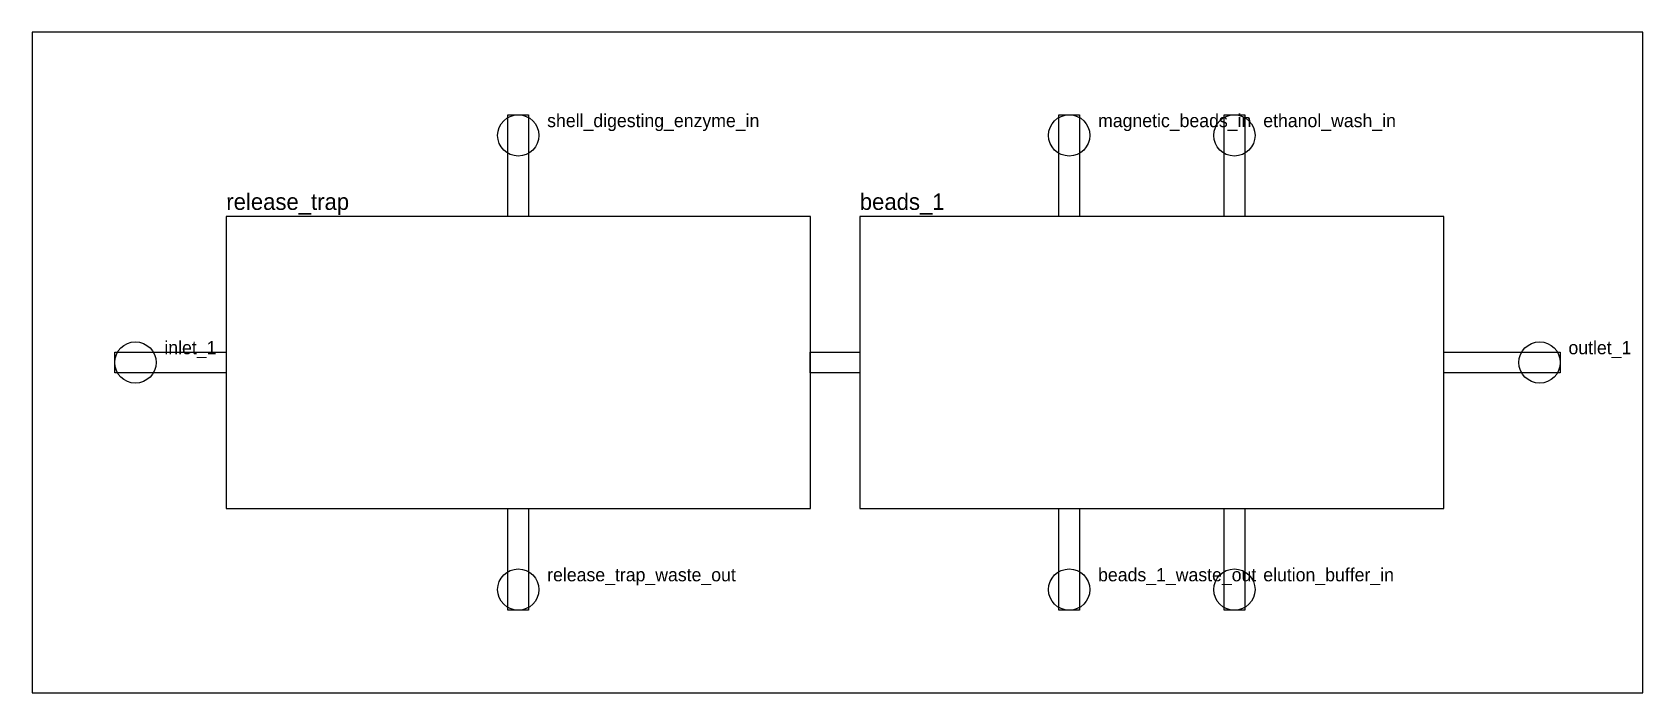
# Model space of a CAD drawing. Header units: millimetres. Extents: x 0 to 39, y 0 to 16.
import ezdxf

# ---------------------------------------------------------------- set-up
doc = ezdxf.new("R2010")
doc.units = ezdxf.units.MM
for name, color, linetype in [('CHAMBERS', 5, 'CONTINUOUS'), ('CHANNELS', 1, 'CONTINUOUS'), ('LABELS', 8, 'CONTINUOUS'), ('OUTLINE', 7, 'CONTINUOUS'), ('PORTS', 3, 'CONTINUOUS')]:
    doc.layers.add(name, color=color, linetype=linetype)

msp = doc.modelspace()

# ---------------------------------------------------------------- linework, layer by layer
at = {"layer": 'CHAMBERS'}
for points in [[(4.7001, 4.4644), (18.8422, 4.4644), (18.8422, 11.5356), (4.7001, 11.5356)], [(20.0401, 4.4644), (34.1822, 4.4644), (34.1822, 11.5356), (20.0401, 11.5356)]]:
    msp.add_lwpolyline(points, close=True, dxfattribs=at)
at = {"layer": 'CHANNELS'}
for points in [[(12.02, 14), (12.02, 11.5355), (11.52, 11.5355), (11.52, 14)], [(25.36, 14), (25.36, 11.5355), (24.86, 11.5355), (24.86, 14)], [(29.36, 14), (29.36, 11.5355), (28.86, 11.5355), (28.86, 14)], [(2, 8.25), (4.7, 8.25), (4.7, 7.75), (2, 7.75)], [(18.8421, 8.25), (20.04, 8.25), (20.04, 7.75), (18.8421, 7.75)], [(34.1821, 8.25), (37, 8.25), (37, 7.75), (34.1821, 7.75)], [(12.02, 4.4645), (12.02, 2), (11.52, 2), (11.52, 4.4645)], [(25.36, 4.4645), (25.36, 2), (24.86, 2), (24.86, 4.4645)], [(28.86, 2), (28.86, 4.4645), (29.36, 4.4645), (29.36, 2)]]:
    msp.add_lwpolyline(points, close=True, dxfattribs=at)
at = {"layer": 'OUTLINE'}
msp.add_lwpolyline([(0, 0), (39, 0), (39, 16), (0, 16)], close=True, dxfattribs=at)
at = {"layer": 'PORTS'}
for centre in [(11.77, 13.5), (25.11, 13.5), (29.11, 13.5), (2.5, 8), (36.5, 8), (11.77, 2.5), (25.11, 2.5), (29.11, 2.5)]:
    msp.add_circle(centre, 0.5, dxfattribs=at)

# ---------------------------------------------------------------- texts
at = {"layer": 'LABELS'}
for s, height, p in [('shell_digesting_enzyme_in', 0.32, (12.47, 13.7)), ('magnetic_beads_in', 0.32, (25.81, 13.7)), ('ethanol_wash_in', 0.32, (29.81, 13.7)), ('release_trap', 0.4, (4.7001, 11.6956)), ('beads_1', 0.4, (20.0401, 11.6956)), ('inlet_1', 0.32, (3.2, 8.2)), ('outlet_1', 0.32, (37.2, 8.2)), ('release_trap_waste_out', 0.32, (12.47, 2.7)), ('beads_1_waste_out', 0.32, (25.81, 2.7)), ('elution_buffer_in', 0.32, (29.81, 2.7))]:
    msp.add_text(s, height=height, dxfattribs=at).set_placement(p)

doc.saveas('drawing.dxf')
